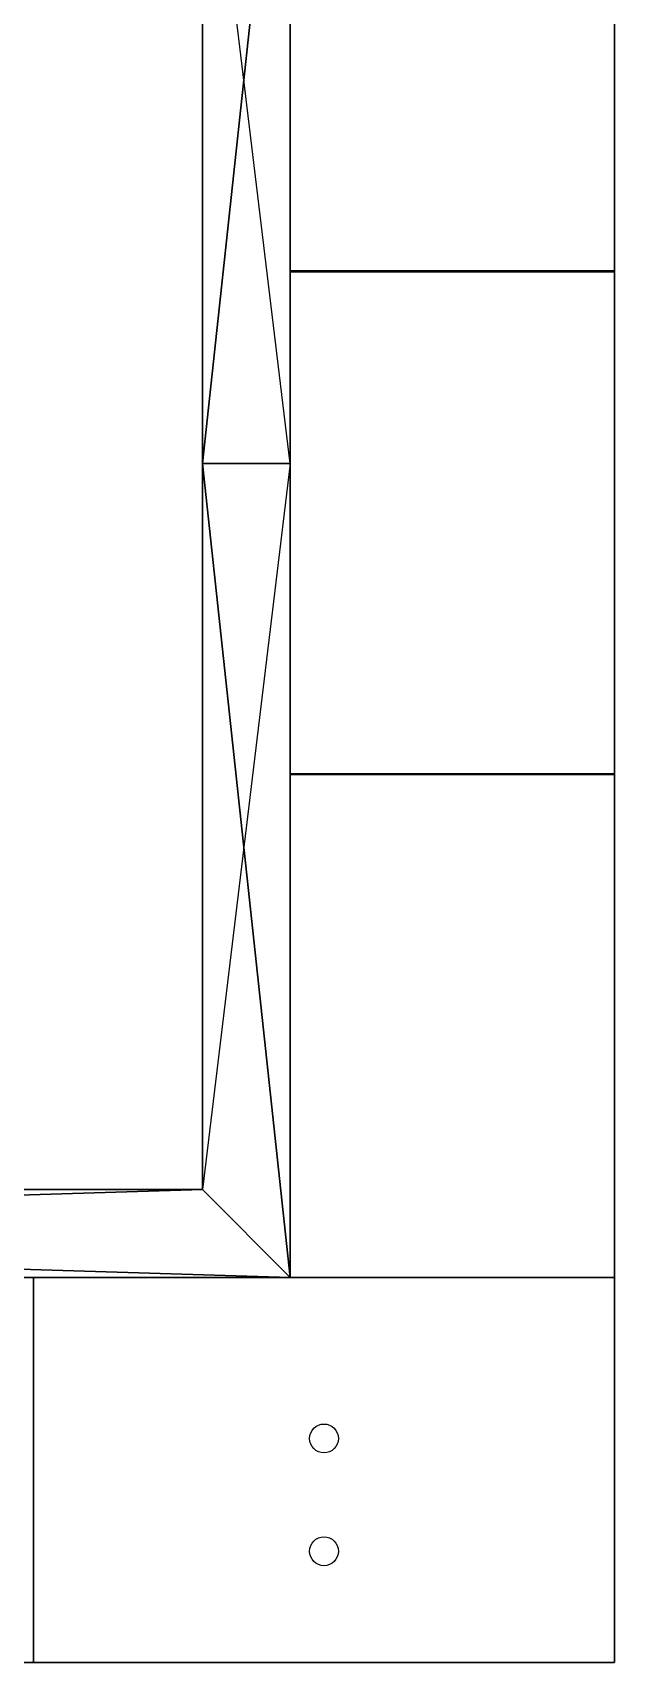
# Model space of a CAD drawing. Header units: metres. Extents: x -14 to 96, y -1 to 39.
# Drawn here: x 41.83 to 49.91, y 0 to 22.62 of the extents above; entities that cross this region are included whole.
import ezdxf

# ---------------------------------------------------------------- set-up
doc = ezdxf.new("R2010")
doc.units = ezdxf.units.M

msp = doc.modelspace()

# ---------------------------------------------------------------- linework, layer by layer
at = {"layer": 'CONFROOM_BOT_2_ZN', "color": 5}
msp.add_circle((45.87637, 3.10841, 0.762), 0.2, dxfattribs=at)
msp.add_circle((45.87637, 3.10841, 0.762), 0.2, dxfattribs=at)
at = {"layer": 'CONFROOM_BOT_2_ZN', "color": 10}
msp.add_circle((45.87637, 1.54252, 0.762), 0.2, dxfattribs=at)
msp.add_circle((45.87637, 1.54252, 0.762), 0.2, dxfattribs=at)
at = {"layer": 'CONFROOM_BOT_2_ZN', "color": 43}
for points in [[(45.40726, 5.34194, 2.7432), (45.40726, 5.34194), (41.84174, 5.34194), (41.84174, 5.34194, 2.7432)], [(41.84174, 5.34194, 2.7432), (41.84174, 5.34194), (41.84174, 0), (41.84174, 0, 2.7432)], [(49.911, 5.34194, 2.7432), (49.911, 5.34194), (45.40726, 5.34194), (45.40726, 5.34194, 2.7432)], [(49.911, 0, 2.7432), (49.911, 0), (49.911, 5.34194), (49.911, 5.34194, 2.7432)], [(41.84174, 0, 2.7432), (41.84174, 0), (49.911, 0), (49.911, 0, 2.7432)]]:
    msp.add_3dface(points, dxfattribs=at)
at = {"layer": 'CONFROOM_BOT_2_ZN', "color": 8}
msp.add_3dface([(49.911, 5.34194), (49.911, 0), (41.84174, 0), (41.84174, 5.34194)], dxfattribs=at)
at = {"layer": 'CONFROOM_BOT_2_ZN', "color": 15}
msp.add_3dface([(41.84174, 5.34194, 2.7432), (41.84174, 0, 2.7432), (49.911, 0, 2.7432), (49.911, 5.34194, 2.7432)], dxfattribs=at)
at = {"layer": 'CONFROOM_BOT_2_ZN', "color": 143}
for points in [[(49.911, 0.0254, 2.34142), (49.911, 0.0254, 1.02076), (49.911, 5.31654, 1.02076), (49.911, 5.31654, 2.34142)], [(41.86714, 0, 2.33715), (41.86714, 0, 1.02076), (49.8856, 0, 1.02076), (49.8856, 0, 2.33715)]]:
    msp.add_3dface(points, dxfattribs=at)
at = {"layer": 'CONFROOM_MID_2_ZN', "color": 5}
msp.add_circle((45.87637, 3.10841, 4.7244), 0.2, dxfattribs=at)
msp.add_circle((45.87637, 3.10841, 4.7244), 0.2, dxfattribs=at)
at = {"layer": 'CONFROOM_MID_2_ZN', "color": 10}
msp.add_circle((45.87637, 1.54252, 4.7244), 0.2, dxfattribs=at)
msp.add_circle((45.87637, 1.54252, 4.7244), 0.2, dxfattribs=at)
at = {"layer": 'CONFROOM_MID_2_ZN', "color": 43}
for points in [[(45.40726, 5.34194, 6.7056), (45.40726, 5.34194, 3.9624), (41.84174, 5.34194, 3.9624), (41.84174, 5.34194, 6.7056)], [(41.84174, 5.34194, 6.7056), (41.84174, 5.34194, 3.9624), (41.84174, 0, 3.9624), (41.84174, 0, 6.7056)], [(49.911, 5.34194, 6.7056), (49.911, 5.34194, 3.9624), (45.40726, 5.34194, 3.9624), (45.40726, 5.34194, 6.7056)], [(49.911, 0, 6.7056), (49.911, 0, 3.9624), (49.911, 5.34194, 3.9624), (49.911, 5.34194, 6.7056)], [(41.84174, 0, 6.7056), (41.84174, 0, 3.9624), (49.911, 0, 3.9624), (49.911, 0, 6.7056)]]:
    msp.add_3dface(points, dxfattribs=at)
at = {"layer": 'CONFROOM_MID_2_ZN', "color": 8}
msp.add_3dface([(49.911, 5.34194, 3.9624), (49.911, 0, 3.9624), (41.84174, 0, 3.9624), (41.84174, 5.34194, 3.9624)], dxfattribs=at)
at = {"layer": 'CONFROOM_MID_2_ZN', "color": 15}
msp.add_3dface([(41.84174, 5.34194, 6.7056), (41.84174, 0, 6.7056), (49.911, 0, 6.7056), (49.911, 5.34194, 6.7056)], dxfattribs=at)
at = {"layer": 'CONFROOM_MID_2_ZN', "color": 143}
for points in [[(49.911, 0.0254, 6.30382), (49.911, 0.0254, 4.98316), (49.911, 5.31654, 4.98316), (49.911, 5.31654, 6.30382)], [(41.86714, 0, 6.29955), (41.86714, 0, 4.98316), (49.8856, 0, 4.98316), (49.8856, 0, 6.29955)]]:
    msp.add_3dface(points, dxfattribs=at)
at = {"layer": 'CONFROOM_TOP_2_ZN', "color": 5}
msp.add_circle((45.87637, 3.10841, 8.6868), 0.2, dxfattribs=at)
msp.add_circle((45.87637, 3.10841, 8.6868), 0.2, dxfattribs=at)
at = {"layer": 'CONFROOM_TOP_2_ZN', "color": 10}
msp.add_circle((45.87637, 1.54252, 8.6868), 0.2, dxfattribs=at)
msp.add_circle((45.87637, 1.54252, 8.6868), 0.2, dxfattribs=at)
at = {"layer": 'CONFROOM_TOP_2_ZN', "color": 43}
for points in [[(45.40726, 5.34194, 10.668), (45.40726, 5.34194, 7.9248), (41.84174, 5.34194, 7.9248), (41.84174, 5.34194, 10.668)], [(41.84174, 5.34194, 10.668), (41.84174, 5.34194, 7.9248), (41.84174, 0, 7.9248), (41.84174, 0, 10.668)], [(49.911, 5.34194, 10.668), (49.911, 5.34194, 7.9248), (45.40726, 5.34194, 7.9248), (45.40726, 5.34194, 10.668)], [(49.911, 0, 10.668), (49.911, 0, 7.9248), (49.911, 5.34194, 7.9248), (49.911, 5.34194, 10.668)], [(41.84174, 0, 10.668), (41.84174, 0, 7.9248), (49.911, 0, 7.9248), (49.911, 0, 10.668)]]:
    msp.add_3dface(points, dxfattribs=at)
at = {"layer": 'CONFROOM_TOP_2_ZN', "color": 8}
msp.add_3dface([(49.911, 5.34194, 7.9248), (49.911, 0, 7.9248), (41.84174, 0, 7.9248), (41.84174, 5.34194, 7.9248)], dxfattribs=at)
at = {"layer": 'CONFROOM_TOP_2_ZN', "color": 15}
msp.add_3dface([(41.84174, 5.34194, 10.668), (41.84174, 0, 10.668), (49.911, 0, 10.668), (49.911, 5.34194, 10.668)], dxfattribs=at)
at = {"layer": 'CONFROOM_TOP_2_ZN', "color": 143}
for points in [[(49.911, 0.0254, 10.26622), (49.911, 0.0254, 8.94556), (49.911, 5.31654, 8.94556), (49.911, 5.31654, 10.26622)], [(41.86714, 0, 10.26195), (41.86714, 0, 8.94556), (49.8856, 0, 8.94556), (49.8856, 0, 10.26195)]]:
    msp.add_3dface(points, dxfattribs=at)
at = {"layer": 'CORRIDOR_BOT_1_ZN', "color": 43}
for points in [[(45.40726, 16.63779, 2.7432), (45.40726, 16.63779), (44.18806, 16.63779), (44.18806, 16.63779, 2.7432)], [(44.18806, 16.63779, 2.7432), (44.18806, 16.63779), (44.18806, 6.56114), (44.18806, 6.56114, 2.7432)], [(45.40726, 12.33779, 2.7432), (45.40726, 12.33779), (45.40726, 16.63779), (45.40726, 16.63779, 2.7432)], [(45.40726, 5.34194, 2.7432), (45.40726, 5.34194), (45.40726, 12.33779), (45.40726, 12.33779, 2.7432)], [(44.18806, 6.56114, 2.7432), (44.18806, 6.56114), (33.67246, 6.56114), (33.67246, 6.56114, 2.7432)], [(33.3375, 5.34194, 2.7432), (33.3375, 5.34194), (41.84174, 5.34194), (41.84174, 5.34194, 2.7432)], [(41.84174, 5.34194, 2.7432), (41.84174, 5.34194), (45.40726, 5.34194), (45.40726, 5.34194, 2.7432)]]:
    msp.add_3dface(points, dxfattribs=at)
at = {"layer": 'CORRIDOR_BOT_1_ZN', "color": 8}
for points in [[(44.18806, 6.56114), (44.18806, 16.63779), (45.40726, 16.63779)], [(4.50374, 5.34194), (5.72294, 6.56114), (44.18806, 6.56114)]]:
    msp.add_3dface(points, dxfattribs=at)
at = {"layer": 'CORRIDOR_BOT_1_ZN', "color": 15}
for points in [[(45.40726, 5.34194, 2.7432), (45.40726, 16.63779, 2.7432), (44.18806, 16.63779, 2.7432)], [(45.40726, 5.34194, 2.7432), (44.18806, 16.63779, 2.7432), (44.18806, 6.56114, 2.7432)], [(4.50374, 5.34194, 2.7432), (45.40726, 5.34194, 2.7432), (44.18806, 6.56114, 2.7432)], [(4.50374, 5.34194, 2.7432), (44.18806, 6.56114, 2.7432), (5.72294, 6.56114, 2.7432)]]:
    msp.add_3dface(points, dxfattribs=at)
at = {"layer": 'CORRIDOR_BOT_2_ZN', "color": 8}
for points in [[(45.40726, 27.93365), (45.40726, 16.63779), (44.18806, 16.63779)], [(45.40726, 27.93365), (44.18806, 16.63779), (44.18806, 26.71445)]]:
    msp.add_3dface(points, dxfattribs=at)
at = {"layer": 'CORRIDOR_BOT_2_ZN', "color": 43}
for points in [[(44.18806, 26.71445, 2.7432), (44.18806, 26.71445), (44.18806, 16.63779), (44.18806, 16.63779, 2.7432)], [(45.40726, 19.31779, 2.7432), (45.40726, 19.31779), (45.40726, 26.29365), (45.40726, 26.29365, 2.7432)], [(45.40726, 16.63779, 2.7432), (45.40726, 16.63779), (45.40726, 19.31779), (45.40726, 19.31779, 2.7432)], [(44.18806, 16.63779, 2.7432), (44.18806, 16.63779), (45.40726, 16.63779), (45.40726, 16.63779, 2.7432)]]:
    msp.add_3dface(points, dxfattribs=at)
at = {"layer": 'CORRIDOR_BOT_2_ZN', "color": 15}
msp.add_3dface([(44.18806, 26.71445, 2.7432), (44.18806, 16.63779, 2.7432), (45.40726, 16.63779, 2.7432)], dxfattribs=at)
at = {"layer": 'CORRIDOR_MID_1_ZN', "color": 43}
for points in [[(45.40726, 16.63779, 6.7056), (45.40726, 16.63779, 3.9624), (44.18806, 16.63779, 3.9624), (44.18806, 16.63779, 6.7056)], [(44.18806, 16.63779, 6.7056), (44.18806, 16.63779, 3.9624), (44.18806, 6.56114, 3.9624), (44.18806, 6.56114, 6.7056)], [(45.40726, 12.31779, 6.7056), (45.40726, 12.31779, 3.9624), (45.40726, 16.63779, 3.9624), (45.40726, 16.63779, 6.7056)], [(45.40726, 5.34194, 6.7056), (45.40726, 5.34194, 3.9624), (45.40726, 12.31779, 3.9624), (45.40726, 12.31779, 6.7056)], [(44.18806, 6.56114, 6.7056), (44.18806, 6.56114, 3.9624), (33.67246, 6.56114, 3.9624), (33.67246, 6.56114, 6.7056)], [(33.3375, 5.34194, 6.7056), (33.3375, 5.34194, 3.9624), (41.84174, 5.34194, 3.9624), (41.84174, 5.34194, 6.7056)], [(41.84174, 5.34194, 6.7056), (41.84174, 5.34194, 3.9624), (45.40726, 5.34194, 3.9624), (45.40726, 5.34194, 6.7056)]]:
    msp.add_3dface(points, dxfattribs=at)
at = {"layer": 'CORRIDOR_MID_1_ZN', "color": 8}
for points in [[(44.18806, 6.56114, 3.9624), (44.18806, 16.63779, 3.9624), (45.40726, 16.63779, 3.9624)], [(4.50374, 5.34194, 3.9624), (5.72294, 6.56114, 3.9624), (44.18806, 6.56114, 3.9624)]]:
    msp.add_3dface(points, dxfattribs=at)
at = {"layer": 'CORRIDOR_MID_1_ZN', "color": 15}
for points in [[(45.40726, 5.34194, 6.7056), (45.40726, 16.63779, 6.7056), (44.18806, 16.63779, 6.7056)], [(45.40726, 5.34194, 6.7056), (44.18806, 16.63779, 6.7056), (44.18806, 6.56114, 6.7056)], [(4.50374, 5.34194, 6.7056), (45.40726, 5.34194, 6.7056), (44.18806, 6.56114, 6.7056)], [(4.50374, 5.34194, 6.7056), (44.18806, 6.56114, 6.7056), (5.72294, 6.56114, 6.7056)]]:
    msp.add_3dface(points, dxfattribs=at)
at = {"layer": 'CORRIDOR_MID_2_ZN', "color": 8}
for points in [[(45.40726, 27.93365, 3.9624), (45.40726, 16.63779, 3.9624), (44.18806, 16.63779, 3.9624)], [(45.40726, 27.93365, 3.9624), (44.18806, 16.63779, 3.9624), (44.18806, 26.71445, 3.9624)]]:
    msp.add_3dface(points, dxfattribs=at)
at = {"layer": 'CORRIDOR_MID_2_ZN', "color": 43}
for points in [[(44.18806, 26.71445, 6.7056), (44.18806, 26.71445, 3.9624), (44.18806, 16.63779, 3.9624), (44.18806, 16.63779, 6.7056)], [(45.40726, 19.29779, 6.7056), (45.40726, 19.29779, 3.9624), (45.40726, 26.28365, 3.9624), (45.40726, 26.28365, 6.7056)], [(45.40726, 16.63779, 6.7056), (45.40726, 16.63779, 3.9624), (45.40726, 19.29779, 3.9624), (45.40726, 19.29779, 6.7056)], [(44.18806, 16.63779, 6.7056), (44.18806, 16.63779, 3.9624), (45.40726, 16.63779, 3.9624), (45.40726, 16.63779, 6.7056)]]:
    msp.add_3dface(points, dxfattribs=at)
at = {"layer": 'CORRIDOR_MID_2_ZN', "color": 15}
msp.add_3dface([(44.18806, 26.71445, 6.7056), (44.18806, 16.63779, 6.7056), (45.40726, 16.63779, 6.7056)], dxfattribs=at)
at = {"layer": 'CORRIDOR_TOP_1_ZN', "color": 43}
for points in [[(45.40726, 16.63779, 10.668), (45.40726, 16.63779, 7.9248), (44.18806, 16.63779, 7.9248), (44.18806, 16.63779, 10.668)], [(44.18806, 16.63779, 10.668), (44.18806, 16.63779, 7.9248), (44.18806, 6.56114, 7.9248), (44.18806, 6.56114, 10.668)], [(45.40726, 12.31779, 10.668), (45.40726, 12.31779, 7.9248), (45.40726, 16.63779, 7.9248), (45.40726, 16.63779, 10.668)], [(45.40726, 5.34194, 10.668), (45.40726, 5.34194, 7.9248), (45.40726, 12.31779, 7.9248), (45.40726, 12.31779, 10.668)], [(44.18806, 6.56114, 10.668), (44.18806, 6.56114, 7.9248), (33.67246, 6.56114, 7.9248), (33.67246, 6.56114, 10.668)], [(33.3375, 5.34194, 10.668), (33.3375, 5.34194, 7.9248), (41.84174, 5.34194, 7.9248), (41.84174, 5.34194, 10.668)], [(41.84174, 5.34194, 10.668), (41.84174, 5.34194, 7.9248), (45.40726, 5.34194, 7.9248), (45.40726, 5.34194, 10.668)]]:
    msp.add_3dface(points, dxfattribs=at)
at = {"layer": 'CORRIDOR_TOP_1_ZN', "color": 8}
for points in [[(44.18806, 6.56114, 7.9248), (44.18806, 16.63779, 7.9248), (45.40726, 16.63779, 7.9248)], [(4.50374, 5.34194, 7.9248), (5.72294, 6.56114, 7.9248), (44.18806, 6.56114, 7.9248)]]:
    msp.add_3dface(points, dxfattribs=at)
at = {"layer": 'CORRIDOR_TOP_1_ZN', "color": 15}
for points in [[(45.40726, 5.34194, 10.668), (45.40726, 16.63779, 10.668), (44.18806, 16.63779, 10.668)], [(45.40726, 5.34194, 10.668), (44.18806, 16.63779, 10.668), (44.18806, 6.56114, 10.668)], [(4.50374, 5.34194, 10.668), (45.40726, 5.34194, 10.668), (44.18806, 6.56114, 10.668)], [(4.50374, 5.34194, 10.668), (44.18806, 6.56114, 10.668), (5.72294, 6.56114, 10.668)]]:
    msp.add_3dface(points, dxfattribs=at)
at = {"layer": 'CORRIDOR_TOP_2_ZN', "color": 8}
for points in [[(45.40726, 27.93365, 7.9248), (45.40726, 16.63779, 7.9248), (44.18806, 16.63779, 7.9248)], [(45.40726, 27.93365, 7.9248), (44.18806, 16.63779, 7.9248), (44.18806, 26.71445, 7.9248)]]:
    msp.add_3dface(points, dxfattribs=at)
at = {"layer": 'CORRIDOR_TOP_2_ZN', "color": 43}
for points in [[(44.18806, 26.71445, 10.668), (44.18806, 26.71445, 7.9248), (44.18806, 16.63779, 7.9248), (44.18806, 16.63779, 10.668)], [(45.40726, 19.29779, 10.668), (45.40726, 19.29779, 7.9248), (45.40726, 26.28365, 7.9248), (45.40726, 26.28365, 10.668)], [(45.40726, 16.63779, 10.668), (45.40726, 16.63779, 7.9248), (45.40726, 19.29779, 7.9248), (45.40726, 19.29779, 10.668)], [(44.18806, 16.63779, 10.668), (44.18806, 16.63779, 7.9248), (45.40726, 16.63779, 7.9248), (45.40726, 16.63779, 10.668)]]:
    msp.add_3dface(points, dxfattribs=at)
at = {"layer": 'CORRIDOR_TOP_2_ZN', "color": 15}
msp.add_3dface([(44.18806, 26.71445, 10.668), (44.18806, 16.63779, 10.668), (45.40726, 16.63779, 10.668)], dxfattribs=at)
at = {"layer": 'ENCLOSEDOFFICE_BOT_10_ZN', "color": 5}
msp.add_circle((45.87637, 3.10841, 0.762), 0.2, dxfattribs=at)
msp.add_circle((45.87637, 3.10841, 0.762), 0.2, dxfattribs=at)
at = {"layer": 'ENCLOSEDOFFICE_BOT_10_ZN', "color": 10}
msp.add_circle((45.87637, 1.54252, 0.762), 0.2, dxfattribs=at)
msp.add_circle((45.87637, 1.54252, 0.762), 0.2, dxfattribs=at)
at = {"layer": 'ENCLOSEDOFFICE_BOT_10_ZN', "color": 43}
for points in [[(49.911, 12.334, 2.7432), (49.911, 12.334), (45.40726, 12.334), (45.40726, 12.334, 2.7432)], [(45.40726, 12.334, 2.7432), (45.40726, 12.334), (45.40726, 5.34194), (45.40726, 5.34194, 2.7432)], [(49.911, 5.34194, 2.7432), (49.911, 5.34194), (49.911, 12.334), (49.911, 12.334, 2.7432)], [(45.40726, 5.34194, 2.7432), (45.40726, 5.34194), (49.911, 5.34194), (49.911, 5.34194, 2.7432)]]:
    msp.add_3dface(points, dxfattribs=at)
at = {"layer": 'ENCLOSEDOFFICE_BOT_10_ZN', "color": 8}
msp.add_3dface([(49.911, 12.334), (49.911, 5.34194), (45.40726, 5.34194), (45.40726, 12.334)], dxfattribs=at)
at = {"layer": 'ENCLOSEDOFFICE_BOT_10_ZN', "color": 15}
msp.add_3dface([(45.40726, 12.334, 2.7432), (45.40726, 5.34194, 2.7432), (49.911, 5.34194, 2.7432), (49.911, 12.334, 2.7432)], dxfattribs=at)
at = {"layer": 'ENCLOSEDOFFICE_BOT_10_ZN', "color": 143}
msp.add_3dface([(49.911, 5.36734, 2.33125), (49.911, 5.36734, 1.02076), (49.911, 12.304, 1.02076), (49.911, 12.304, 2.33125)], dxfattribs=at)
at = {"layer": 'ENCLOSEDOFFICE_BOT_4_ZN', "color": 43}
for points in [[(41.84174, 5.34194, 2.7432), (41.84174, 5.34194), (33.3375, 5.34194), (33.3375, 5.34194, 2.7432)], [(41.84174, 0, 2.7432), (41.84174, 0), (41.84174, 5.34194), (41.84174, 5.34194, 2.7432)], [(33.3375, 0, 2.7432), (33.3375, 0), (41.84174, 0), (41.84174, 0, 2.7432)]]:
    msp.add_3dface(points, dxfattribs=at)
at = {"layer": 'ENCLOSEDOFFICE_BOT_4_ZN', "color": 8}
msp.add_3dface([(41.84174, 5.34194), (41.84174, 0), (33.3375, 0), (33.3375, 5.34194)], dxfattribs=at)
at = {"layer": 'ENCLOSEDOFFICE_BOT_4_ZN', "color": 15}
msp.add_3dface([(33.3375, 5.34194, 2.7432), (33.3375, 0, 2.7432), (41.84174, 0, 2.7432), (41.84174, 5.34194, 2.7432)], dxfattribs=at)
at = {"layer": 'ENCLOSEDOFFICE_BOT_8_ZN', "color": 43}
for points in [[(45.40726, 26.294, 2.7432), (45.40726, 26.294), (45.40726, 19.314), (45.40726, 19.314, 2.7432)], [(49.911, 19.314, 2.7432), (49.911, 19.314), (49.911, 26.294), (49.911, 26.294, 2.7432)], [(45.40726, 19.314, 2.7432), (45.40726, 19.314), (49.911, 19.314), (49.911, 19.314, 2.7432)]]:
    msp.add_3dface(points, dxfattribs=at)
at = {"layer": 'ENCLOSEDOFFICE_BOT_8_ZN', "color": 8}
msp.add_3dface([(49.911, 26.294), (49.911, 19.314), (45.40726, 19.314), (45.40726, 26.294)], dxfattribs=at)
at = {"layer": 'ENCLOSEDOFFICE_BOT_8_ZN', "color": 15}
msp.add_3dface([(45.40726, 26.294, 2.7432), (45.40726, 19.314, 2.7432), (49.911, 19.314, 2.7432), (49.911, 26.294, 2.7432)], dxfattribs=at)
at = {"layer": 'ENCLOSEDOFFICE_BOT_8_ZN', "color": 143}
msp.add_3dface([(49.911, 19.344, 2.33125), (49.911, 19.344, 1.02076), (49.911, 26.264, 1.02076), (49.911, 26.264, 2.33125)], dxfattribs=at)
at = {"layer": 'ENCLOSEDOFFICE_BOT_9_ZN', "color": 43}
for points in [[(49.911, 19.314, 2.7432), (49.911, 19.314), (45.40726, 19.314), (45.40726, 19.314, 2.7432)], [(45.40726, 19.314, 2.7432), (45.40726, 19.314), (45.40726, 16.63779), (45.40726, 16.63779, 2.7432)], [(49.911, 12.334, 2.7432), (49.911, 12.334), (49.911, 19.314), (49.911, 19.314, 2.7432)], [(45.40726, 16.63779, 2.7432), (45.40726, 16.63779), (45.40726, 12.334), (45.40726, 12.334, 2.7432)], [(45.40726, 12.334, 2.7432), (45.40726, 12.334), (49.911, 12.334), (49.911, 12.334, 2.7432)]]:
    msp.add_3dface(points, dxfattribs=at)
at = {"layer": 'ENCLOSEDOFFICE_BOT_9_ZN', "color": 8}
msp.add_3dface([(49.911, 19.314), (49.911, 12.334), (45.40726, 12.334), (45.40726, 19.314)], dxfattribs=at)
at = {"layer": 'ENCLOSEDOFFICE_BOT_9_ZN', "color": 15}
msp.add_3dface([(45.40726, 19.314, 2.7432), (45.40726, 12.334, 2.7432), (49.911, 12.334, 2.7432), (49.911, 19.314, 2.7432)], dxfattribs=at)
at = {"layer": 'ENCLOSEDOFFICE_BOT_9_ZN', "color": 143}
msp.add_3dface([(49.911, 12.364, 2.33125), (49.911, 12.364, 1.02076), (49.911, 19.284, 1.02076), (49.911, 19.284, 2.33125)], dxfattribs=at)
at = {"layer": 'ENCLOSEDOFFICE_MID_2_ZN', "color": 5}
msp.add_circle((45.87637, 3.10841, 4.7244), 0.2, dxfattribs=at)
msp.add_circle((45.87637, 3.10841, 4.7244), 0.2, dxfattribs=at)
at = {"layer": 'ENCLOSEDOFFICE_MID_2_ZN', "color": 10}
msp.add_circle((45.87637, 1.54252, 4.7244), 0.2, dxfattribs=at)
msp.add_circle((45.87637, 1.54252, 4.7244), 0.2, dxfattribs=at)
at = {"layer": 'ENCLOSEDOFFICE_MID_7_ZN', "color": 43}
for points in [[(45.40726, 26.27779, 6.7056), (45.40726, 26.27779, 3.9624), (45.40726, 19.29779, 3.9624), (45.40726, 19.29779, 6.7056)], [(49.911, 19.29779, 6.7056), (49.911, 19.29779, 3.9624), (49.911, 26.27779, 3.9624), (49.911, 26.27779, 6.7056)], [(45.40726, 19.29779, 6.7056), (45.40726, 19.29779, 3.9624), (49.911, 19.29779, 3.9624), (49.911, 19.29779, 6.7056)]]:
    msp.add_3dface(points, dxfattribs=at)
at = {"layer": 'ENCLOSEDOFFICE_MID_7_ZN', "color": 8}
msp.add_3dface([(49.911, 26.27779, 3.9624), (49.911, 19.29779, 3.9624), (45.40726, 19.29779, 3.9624), (45.40726, 26.27779, 3.9624)], dxfattribs=at)
at = {"layer": 'ENCLOSEDOFFICE_MID_7_ZN', "color": 15}
msp.add_3dface([(45.40726, 26.27779, 6.7056), (45.40726, 19.29779, 6.7056), (49.911, 19.29779, 6.7056), (49.911, 26.27779, 6.7056)], dxfattribs=at)
at = {"layer": 'ENCLOSEDOFFICE_MID_7_ZN', "color": 143}
msp.add_3dface([(49.911, 19.32319, 6.29365), (49.911, 19.32319, 4.98316), (49.911, 26.24779, 4.98316), (49.911, 26.24779, 6.29365)], dxfattribs=at)
at = {"layer": 'ENCLOSEDOFFICE_MID_8_ZN', "color": 43}
for points in [[(49.911, 19.30194, 6.7056), (49.911, 19.30194, 3.9624), (45.40726, 19.30194, 3.9624), (45.40726, 19.30194, 6.7056)], [(45.40726, 19.30194, 6.7056), (45.40726, 19.30194, 3.9624), (45.40726, 16.63779, 3.9624), (45.40726, 16.63779, 6.7056)], [(49.911, 12.32194, 6.7056), (49.911, 12.32194, 3.9624), (49.911, 19.30194, 3.9624), (49.911, 19.30194, 6.7056)], [(45.40726, 16.63779, 6.7056), (45.40726, 16.63779, 3.9624), (45.40726, 12.32194, 3.9624), (45.40726, 12.32194, 6.7056)], [(45.40726, 12.32194, 6.7056), (45.40726, 12.32194, 3.9624), (49.911, 12.32194, 3.9624), (49.911, 12.32194, 6.7056)]]:
    msp.add_3dface(points, dxfattribs=at)
at = {"layer": 'ENCLOSEDOFFICE_MID_8_ZN', "color": 8}
msp.add_3dface([(49.911, 19.30194, 3.9624), (49.911, 12.32194, 3.9624), (45.40726, 12.32194, 3.9624), (45.40726, 19.30194, 3.9624)], dxfattribs=at)
at = {"layer": 'ENCLOSEDOFFICE_MID_8_ZN', "color": 15}
msp.add_3dface([(45.40726, 19.30194, 6.7056), (45.40726, 12.32194, 6.7056), (49.911, 12.32194, 6.7056), (49.911, 19.30194, 6.7056)], dxfattribs=at)
at = {"layer": 'ENCLOSEDOFFICE_MID_8_ZN', "color": 143}
msp.add_3dface([(49.911, 12.35194, 6.29365), (49.911, 12.35194, 4.98316), (49.911, 19.27194, 4.98316), (49.911, 19.27194, 6.29365)], dxfattribs=at)
at = {"layer": 'ENCLOSEDOFFICE_MID_9_ZN', "color": 43}
for points in [[(49.911, 12.32194, 6.7056), (49.911, 12.32194, 3.9624), (45.40726, 12.32194, 3.9624), (45.40726, 12.32194, 6.7056)], [(45.40726, 12.32194, 6.7056), (45.40726, 12.32194, 3.9624), (45.40726, 5.34194, 3.9624), (45.40726, 5.34194, 6.7056)], [(49.911, 5.34194, 6.7056), (49.911, 5.34194, 3.9624), (49.911, 12.32194, 3.9624), (49.911, 12.32194, 6.7056)], [(45.40726, 5.34194, 6.7056), (45.40726, 5.34194, 3.9624), (49.911, 5.34194, 3.9624), (49.911, 5.34194, 6.7056)]]:
    msp.add_3dface(points, dxfattribs=at)
at = {"layer": 'ENCLOSEDOFFICE_MID_9_ZN', "color": 8}
msp.add_3dface([(49.911, 12.32194, 3.9624), (49.911, 5.34194, 3.9624), (45.40726, 5.34194, 3.9624), (45.40726, 12.32194, 3.9624)], dxfattribs=at)
at = {"layer": 'ENCLOSEDOFFICE_MID_9_ZN', "color": 15}
msp.add_3dface([(45.40726, 12.32194, 6.7056), (45.40726, 5.34194, 6.7056), (49.911, 5.34194, 6.7056), (49.911, 12.32194, 6.7056)], dxfattribs=at)
at = {"layer": 'ENCLOSEDOFFICE_MID_9_ZN', "color": 143}
msp.add_3dface([(49.911, 5.36734, 6.29365), (49.911, 5.36734, 4.98316), (49.911, 12.29194, 4.98316), (49.911, 12.29194, 6.29365)], dxfattribs=at)
at = {"layer": 'ENCLOSEDOFFICE_TOP_2_ZN', "color": 5}
msp.add_circle((45.87637, 3.10841, 8.6868), 0.2, dxfattribs=at)
msp.add_circle((45.87637, 3.10841, 8.6868), 0.2, dxfattribs=at)
at = {"layer": 'ENCLOSEDOFFICE_TOP_2_ZN', "color": 10}
msp.add_circle((45.87637, 1.54252, 8.6868), 0.2, dxfattribs=at)
msp.add_circle((45.87637, 1.54252, 8.6868), 0.2, dxfattribs=at)
at = {"layer": 'ENCLOSEDOFFICE_TOP_7_ZN', "color": 43}
for points in [[(45.40726, 26.28194, 10.668), (45.40726, 26.28194, 7.9248), (45.40726, 19.30194, 7.9248), (45.40726, 19.30194, 10.668)], [(49.911, 19.30194, 10.668), (49.911, 19.30194, 7.9248), (49.911, 26.28194, 7.9248), (49.911, 26.28194, 10.668)], [(45.40726, 19.30194, 10.668), (45.40726, 19.30194, 7.9248), (49.911, 19.30194, 7.9248), (49.911, 19.30194, 10.668)]]:
    msp.add_3dface(points, dxfattribs=at)
at = {"layer": 'ENCLOSEDOFFICE_TOP_7_ZN', "color": 8}
msp.add_3dface([(49.911, 26.28194, 7.9248), (49.911, 19.30194, 7.9248), (45.40726, 19.30194, 7.9248), (45.40726, 26.28194, 7.9248)], dxfattribs=at)
at = {"layer": 'ENCLOSEDOFFICE_TOP_7_ZN', "color": 15}
msp.add_3dface([(45.40726, 26.28194, 10.668), (45.40726, 19.30194, 10.668), (49.911, 19.30194, 10.668), (49.911, 26.28194, 10.668)], dxfattribs=at)
at = {"layer": 'ENCLOSEDOFFICE_TOP_7_ZN', "color": 143}
msp.add_3dface([(49.911, 19.33194, 10.25605), (49.911, 19.33194, 8.94556), (49.911, 26.25194, 8.94556), (49.911, 26.25194, 10.25605)], dxfattribs=at)
at = {"layer": 'ENCLOSEDOFFICE_TOP_8_ZN', "color": 43}
for points in [[(49.911, 19.30194, 10.668), (49.911, 19.30194, 7.9248), (45.40726, 19.30194, 7.9248), (45.40726, 19.30194, 10.668)], [(45.40726, 19.30194, 10.668), (45.40726, 19.30194, 7.9248), (45.40726, 16.63779, 7.9248), (45.40726, 16.63779, 10.668)], [(49.911, 12.32194, 10.668), (49.911, 12.32194, 7.9248), (49.911, 19.30194, 7.9248), (49.911, 19.30194, 10.668)], [(45.40726, 16.63779, 10.668), (45.40726, 16.63779, 7.9248), (45.40726, 12.32194, 7.9248), (45.40726, 12.32194, 10.668)], [(45.40726, 12.32194, 10.668), (45.40726, 12.32194, 7.9248), (49.911, 12.32194, 7.9248), (49.911, 12.32194, 10.668)]]:
    msp.add_3dface(points, dxfattribs=at)
at = {"layer": 'ENCLOSEDOFFICE_TOP_8_ZN', "color": 8}
msp.add_3dface([(49.911, 19.30194, 7.9248), (49.911, 12.32194, 7.9248), (45.40726, 12.32194, 7.9248), (45.40726, 19.30194, 7.9248)], dxfattribs=at)
at = {"layer": 'ENCLOSEDOFFICE_TOP_8_ZN', "color": 15}
msp.add_3dface([(45.40726, 19.30194, 10.668), (45.40726, 12.32194, 10.668), (49.911, 12.32194, 10.668), (49.911, 19.30194, 10.668)], dxfattribs=at)
at = {"layer": 'ENCLOSEDOFFICE_TOP_8_ZN', "color": 143}
msp.add_3dface([(49.911, 12.35194, 10.25605), (49.911, 12.35194, 8.94556), (49.911, 19.27194, 8.94556), (49.911, 19.27194, 10.25605)], dxfattribs=at)
at = {"layer": 'ENCLOSEDOFFICE_TOP_9_ZN', "color": 43}
for points in [[(49.911, 12.32194, 10.668), (49.911, 12.32194, 7.9248), (45.40726, 12.32194, 7.9248), (45.40726, 12.32194, 10.668)], [(45.40726, 12.32194, 10.668), (45.40726, 12.32194, 7.9248), (45.40726, 5.34194, 7.9248), (45.40726, 5.34194, 10.668)], [(49.911, 5.34194, 10.668), (49.911, 5.34194, 7.9248), (49.911, 12.32194, 7.9248), (49.911, 12.32194, 10.668)], [(45.40726, 5.34194, 10.668), (45.40726, 5.34194, 7.9248), (49.911, 5.34194, 7.9248), (49.911, 5.34194, 10.668)]]:
    msp.add_3dface(points, dxfattribs=at)
at = {"layer": 'ENCLOSEDOFFICE_TOP_9_ZN', "color": 8}
msp.add_3dface([(49.911, 12.32194, 7.9248), (49.911, 5.34194, 7.9248), (45.40726, 5.34194, 7.9248), (45.40726, 12.32194, 7.9248)], dxfattribs=at)
at = {"layer": 'ENCLOSEDOFFICE_TOP_9_ZN', "color": 15}
msp.add_3dface([(45.40726, 12.32194, 10.668), (45.40726, 5.34194, 10.668), (49.911, 5.34194, 10.668), (49.911, 12.32194, 10.668)], dxfattribs=at)
at = {"layer": 'ENCLOSEDOFFICE_TOP_9_ZN', "color": 143}
msp.add_3dface([(49.911, 5.36734, 10.25605), (49.911, 5.36734, 8.94556), (49.911, 12.29194, 8.94556), (49.911, 12.29194, 10.25605)], dxfattribs=at)
at = {"layer": 'FIRSTFLOOR_PLENUM_ZN', "color": 43}
for points in [[(49.911, 0, 3.9624), (49.911, 0, 2.7432), (49.911, 33.274, 2.7432), (49.911, 33.274, 3.9624)], [(0, 0, 3.9624), (0, 0, 2.7432), (49.911, 0, 2.7432), (49.911, 0, 3.9624)]]:
    msp.add_3dface(points, dxfattribs=at)
at = {"layer": 'FIRSTFLOOR_PLENUM_ZN', "color": 8}
for points in [[(45.40726, 27.93365, 2.7432), (45.40726, 16.63779, 2.7432), (44.18806, 16.63779, 2.7432)], [(45.40726, 27.93365, 2.7432), (44.18806, 16.63779, 2.7432), (44.18806, 26.71445, 2.7432)], [(44.18806, 26.71445, 2.7432), (44.18806, 6.56114, 2.7432), (33.67246, 6.56114, 2.7432), (33.67246, 26.71445, 2.7432)], [(49.911, 26.294, 2.7432), (49.911, 19.314, 2.7432), (45.40726, 19.314, 2.7432), (45.40726, 26.294, 2.7432)], [(49.911, 19.314, 2.7432), (49.911, 12.334, 2.7432), (45.40726, 12.334, 2.7432), (45.40726, 19.314, 2.7432)], [(44.18806, 6.56114, 2.7432), (44.18806, 16.63779, 2.7432), (45.40726, 16.63779, 2.7432)], [(49.911, 12.334, 2.7432), (49.911, 5.34194, 2.7432), (45.40726, 5.34194, 2.7432), (45.40726, 12.334, 2.7432)], [(4.50374, 5.34194, 2.7432), (5.72294, 6.56114, 2.7432), (44.18806, 6.56114, 2.7432)], [(41.84174, 5.34194, 2.7432), (41.84174, 0, 2.7432), (33.3375, 0, 2.7432), (33.3375, 5.34194, 2.7432)], [(49.911, 5.34194, 2.7432), (49.911, 0, 2.7432), (41.84174, 0, 2.7432), (41.84174, 5.34194, 2.7432)]]:
    msp.add_3dface(points, dxfattribs=at)
at = {"layer": 'FIRSTFLOOR_PLENUM_ZN', "color": 15}
for points in [[(33.67246, 26.71445, 3.9624), (33.67246, 6.56114, 3.9624), (44.18806, 6.56114, 3.9624), (44.18806, 26.71445, 3.9624)], [(44.18806, 26.71445, 3.9624), (44.18806, 16.63779, 3.9624), (45.40726, 16.63779, 3.9624)], [(45.40726, 26.27779, 3.9624), (45.40726, 19.29779, 3.9624), (49.911, 19.29779, 3.9624), (49.911, 26.27779, 3.9624)], [(45.40726, 19.30194, 3.9624), (45.40726, 12.32194, 3.9624), (49.911, 12.32194, 3.9624), (49.911, 19.30194, 3.9624)], [(45.40726, 5.34194, 3.9624), (45.40726, 16.63779, 3.9624), (44.18806, 16.63779, 3.9624)], [(45.40726, 5.34194, 3.9624), (44.18806, 16.63779, 3.9624), (44.18806, 6.56114, 3.9624)], [(45.40726, 12.32194, 3.9624), (45.40726, 5.34194, 3.9624), (49.911, 5.34194, 3.9624), (49.911, 12.32194, 3.9624)], [(5.72294, 6.56114, 3.9624), (4.50374, 5.34194, 3.9624), (45.40726, 5.34194, 3.9624)], [(44.18806, 6.56114, 3.9624), (5.72294, 6.56114, 3.9624), (45.40726, 5.34194, 3.9624)], [(8.06926, 5.34194, 3.9624), (8.06926, 0, 3.9624), (41.84174, 0, 3.9624), (41.84174, 5.34194, 3.9624)], [(41.84174, 5.34194, 3.9624), (41.84174, 0, 3.9624), (49.911, 0, 3.9624), (49.911, 5.34194, 3.9624)]]:
    msp.add_3dface(points, dxfattribs=at)
at = {"layer": 'MIDFLOOR_PLENUM_ZN', "color": 43}
for points in [[(49.911, 0, 7.9248), (49.911, 0, 6.7056), (49.911, 33.274, 6.7056), (49.911, 33.274, 7.9248)], [(0, 0, 7.9248), (0, 0, 6.7056), (49.911, 0, 6.7056), (49.911, 0, 7.9248)]]:
    msp.add_3dface(points, dxfattribs=at)
at = {"layer": 'MIDFLOOR_PLENUM_ZN', "color": 8}
for points in [[(45.40726, 27.93365, 6.7056), (45.40726, 16.63779, 6.7056), (44.18806, 16.63779, 6.7056)], [(45.40726, 27.93365, 6.7056), (44.18806, 16.63779, 6.7056), (44.18806, 26.71445, 6.7056)], [(44.18806, 26.71445, 6.7056), (44.18806, 6.56114, 6.7056), (33.67246, 6.56114, 6.7056), (33.67246, 26.71445, 6.7056)], [(49.911, 26.27779, 6.7056), (49.911, 19.29779, 6.7056), (45.40726, 19.29779, 6.7056), (45.40726, 26.27779, 6.7056)], [(49.911, 19.30194, 6.7056), (49.911, 12.32194, 6.7056), (45.40726, 12.32194, 6.7056), (45.40726, 19.30194, 6.7056)], [(44.18806, 6.56114, 6.7056), (44.18806, 16.63779, 6.7056), (45.40726, 16.63779, 6.7056)], [(49.911, 12.32194, 6.7056), (49.911, 5.34194, 6.7056), (45.40726, 5.34194, 6.7056), (45.40726, 12.32194, 6.7056)], [(4.50374, 5.34194, 6.7056), (5.72294, 6.56114, 6.7056), (44.18806, 6.56114, 6.7056)], [(41.84174, 5.34194, 6.7056), (41.84174, 0, 6.7056), (8.06926, 0, 6.7056), (8.06926, 5.34194, 6.7056)], [(49.911, 5.34194, 6.7056), (49.911, 0, 6.7056), (41.84174, 0, 6.7056), (41.84174, 5.34194, 6.7056)]]:
    msp.add_3dface(points, dxfattribs=at)
at = {"layer": 'MIDFLOOR_PLENUM_ZN', "color": 15}
for points in [[(45.40726, 26.28194, 7.9248), (45.40726, 19.30194, 7.9248), (49.911, 19.30194, 7.9248), (49.911, 26.28194, 7.9248)], [(45.40726, 19.30194, 7.9248), (45.40726, 12.32194, 7.9248), (49.911, 12.32194, 7.9248), (49.911, 19.30194, 7.9248)], [(45.40726, 12.32194, 7.9248), (45.40726, 5.34194, 7.9248), (49.911, 5.34194, 7.9248), (49.911, 12.32194, 7.9248)]]:
    msp.add_3dface(points, dxfattribs=at)
at = {"layer": 'OPENOFFICE_BOT_2_ZN', "color": 8}
msp.add_3dface([(44.18806, 26.71445), (44.18806, 6.56114), (33.67246, 6.56114), (33.67246, 26.71445)], dxfattribs=at)
at = {"layer": 'OPENOFFICE_BOT_2_ZN', "color": 15}
msp.add_3dface([(33.67246, 26.71445, 2.7432), (33.67246, 6.56114, 2.7432), (44.18806, 6.56114, 2.7432), (44.18806, 26.71445, 2.7432)], dxfattribs=at)
at = {"layer": 'OPENOFFICE_BOT_2_ZN', "color": 43}
for points in [[(44.18806, 16.63779, 2.7432), (44.18806, 16.63779), (44.18806, 26.71445), (44.18806, 26.71445, 2.7432)], [(44.18806, 6.56114, 2.7432), (44.18806, 6.56114), (44.18806, 16.63779), (44.18806, 16.63779, 2.7432)], [(33.67246, 6.56114, 2.7432), (33.67246, 6.56114), (44.18806, 6.56114), (44.18806, 6.56114, 2.7432)]]:
    msp.add_3dface(points, dxfattribs=at)
at = {"layer": 'OPENOFFICE_MID_2_ZN', "color": 8}
msp.add_3dface([(44.18806, 26.71445, 3.9624), (44.18806, 6.56114, 3.9624), (33.67246, 6.56114, 3.9624), (33.67246, 26.71445, 3.9624)], dxfattribs=at)
at = {"layer": 'OPENOFFICE_MID_2_ZN', "color": 15}
msp.add_3dface([(33.67246, 26.71445, 6.7056), (33.67246, 6.56114, 6.7056), (44.18806, 6.56114, 6.7056), (44.18806, 26.71445, 6.7056)], dxfattribs=at)
at = {"layer": 'OPENOFFICE_MID_2_ZN', "color": 43}
for points in [[(44.18806, 16.63779, 6.7056), (44.18806, 16.63779, 3.9624), (44.18806, 26.71445, 3.9624), (44.18806, 26.71445, 6.7056)], [(44.18806, 6.56114, 6.7056), (44.18806, 6.56114, 3.9624), (44.18806, 16.63779, 3.9624), (44.18806, 16.63779, 6.7056)], [(33.67246, 6.56114, 6.7056), (33.67246, 6.56114, 3.9624), (44.18806, 6.56114, 3.9624), (44.18806, 6.56114, 6.7056)]]:
    msp.add_3dface(points, dxfattribs=at)
at = {"layer": 'OPENOFFICE_MID_4_ZN', "color": 8}
msp.add_3dface([(41.84174, 5.34194, 3.9624), (41.84174, 0, 3.9624), (8.06926, 0, 3.9624), (8.06926, 5.34194, 3.9624)], dxfattribs=at)
at = {"layer": 'OPENOFFICE_MID_4_ZN', "color": 15}
msp.add_3dface([(8.06926, 5.34194, 6.7056), (8.06926, 0, 6.7056), (41.84174, 0, 6.7056), (41.84174, 5.34194, 6.7056)], dxfattribs=at)
at = {"layer": 'OPENOFFICE_MID_4_ZN', "color": 43}
for points in [[(41.84174, 5.34194, 6.7056), (41.84174, 5.34194, 3.9624), (33.3375, 5.34194, 3.9624), (33.3375, 5.34194, 6.7056)], [(41.84174, 0, 6.7056), (41.84174, 0, 3.9624), (41.84174, 5.34194, 3.9624), (41.84174, 5.34194, 6.7056)], [(8.06926, 0, 6.7056), (8.06926, 0, 3.9624), (41.84174, 0, 3.9624), (41.84174, 0, 6.7056)]]:
    msp.add_3dface(points, dxfattribs=at)
at = {"layer": 'OPENOFFICE_TOP_2_ZN', "color": 8}
msp.add_3dface([(44.18806, 26.71445, 7.9248), (44.18806, 6.56114, 7.9248), (33.67246, 6.56114, 7.9248), (33.67246, 26.71445, 7.9248)], dxfattribs=at)
at = {"layer": 'OPENOFFICE_TOP_2_ZN', "color": 15}
msp.add_3dface([(33.67246, 26.71445, 10.668), (33.67246, 6.56114, 10.668), (44.18806, 6.56114, 10.668), (44.18806, 26.71445, 10.668)], dxfattribs=at)
at = {"layer": 'OPENOFFICE_TOP_2_ZN', "color": 43}
for points in [[(44.18806, 16.63779, 10.668), (44.18806, 16.63779, 7.9248), (44.18806, 26.71445, 7.9248), (44.18806, 26.71445, 10.668)], [(44.18806, 6.56114, 10.668), (44.18806, 6.56114, 7.9248), (44.18806, 16.63779, 7.9248), (44.18806, 16.63779, 10.668)], [(33.67246, 6.56114, 10.668), (33.67246, 6.56114, 7.9248), (44.18806, 6.56114, 7.9248), (44.18806, 6.56114, 10.668)]]:
    msp.add_3dface(points, dxfattribs=at)
at = {"layer": 'OPENOFFICE_TOP_4_ZN', "color": 8}
msp.add_3dface([(41.84174, 5.34194, 7.9248), (41.84174, 0, 7.9248), (8.06926, 0, 7.9248), (8.06926, 5.34194, 7.9248)], dxfattribs=at)
at = {"layer": 'OPENOFFICE_TOP_4_ZN', "color": 15}
msp.add_3dface([(8.06926, 5.34194, 10.668), (8.06926, 0, 10.668), (41.84174, 0, 10.668), (41.84174, 5.34194, 10.668)], dxfattribs=at)
at = {"layer": 'OPENOFFICE_TOP_4_ZN', "color": 43}
for points in [[(41.84174, 5.34194, 10.668), (41.84174, 5.34194, 7.9248), (33.3375, 5.34194, 7.9248), (33.3375, 5.34194, 10.668)], [(41.84174, 0, 10.668), (41.84174, 0, 7.9248), (41.84174, 5.34194, 7.9248), (41.84174, 5.34194, 10.668)], [(8.06926, 0, 10.668), (8.06926, 0, 7.9248), (41.84174, 0, 7.9248), (41.84174, 0, 10.668)]]:
    msp.add_3dface(points, dxfattribs=at)
at = {"layer": 'TOPFLOOR_PLENUM_ZN', "color": 15}
msp.add_3dface([(0, 33.274, 11.8872), (0, 0, 11.8872), (49.911, 0, 11.8872), (49.911, 33.274, 11.8872)], dxfattribs=at)
at = {"layer": 'TOPFLOOR_PLENUM_ZN', "color": 43}
for points in [[(49.911, 0, 11.8872), (49.911, 0, 10.668), (49.911, 33.274, 10.668), (49.911, 33.274, 11.8872)], [(0, 0, 11.8872), (0, 0, 10.668), (49.911, 0, 10.668), (49.911, 0, 11.8872)]]:
    msp.add_3dface(points, dxfattribs=at)
at = {"layer": 'TOPFLOOR_PLENUM_ZN', "color": 8}
for points in [[(45.40726, 27.93365, 10.668), (45.40726, 16.63779, 10.668), (44.18806, 16.63779, 10.668)], [(45.40726, 27.93365, 10.668), (44.18806, 16.63779, 10.668), (44.18806, 26.71445, 10.668)], [(44.18806, 26.71445, 10.668), (44.18806, 6.56114, 10.668), (33.67246, 6.56114, 10.668), (33.67246, 26.71445, 10.668)], [(49.911, 26.28194, 10.668), (49.911, 19.30194, 10.668), (45.40726, 19.30194, 10.668), (45.40726, 26.28194, 10.668)], [(49.911, 19.30194, 10.668), (49.911, 12.32194, 10.668), (45.40726, 12.32194, 10.668), (45.40726, 19.30194, 10.668)], [(44.18806, 6.56114, 10.668), (44.18806, 16.63779, 10.668), (45.40726, 16.63779, 10.668)], [(49.911, 12.32194, 10.668), (49.911, 5.34194, 10.668), (45.40726, 5.34194, 10.668), (45.40726, 12.32194, 10.668)], [(4.50374, 5.34194, 10.668), (5.72294, 6.56114, 10.668), (44.18806, 6.56114, 10.668)], [(41.84174, 5.34194, 10.668), (41.84174, 0, 10.668), (8.06926, 0, 10.668), (8.06926, 5.34194, 10.668)], [(49.911, 5.34194, 10.668), (49.911, 0, 10.668), (41.84174, 0, 10.668), (41.84174, 5.34194, 10.668)]]:
    msp.add_3dface(points, dxfattribs=at)

doc.saveas('drawing.dxf')
